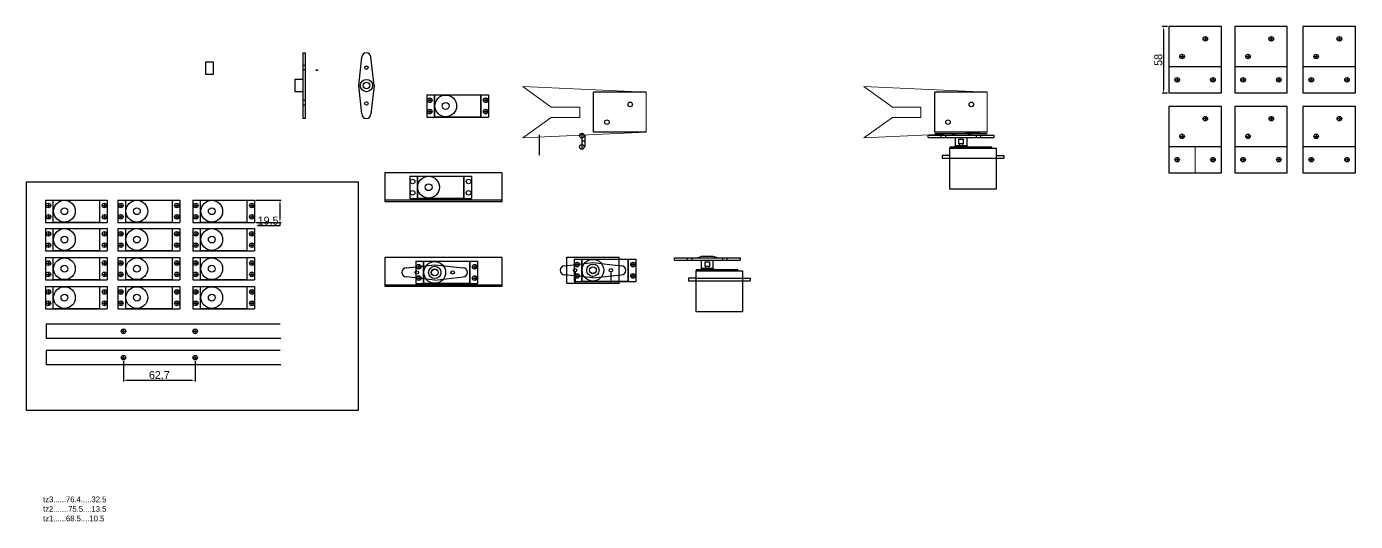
# Model space of a CAD drawing. Header units: millimetres. Extents: x -15418 to 43885, y -27590 to 23052.
# Drawn here: x 99 to 1262, y 12467 to 12900 of the extents above; entities that cross this region are included whole.
import ezdxf

# ---------------------------------------------------------------- set-up
doc = ezdxf.new("R2010")
doc.units = ezdxf.units.MM
doc.header["$LTSCALE"] = 0.5
doc.layers.get('0').update_dxf_attribs({"lineweight": 5})
doc.layers.get('Defpoints').update_dxf_attribs({"color": 4})
doc.layers.add('Layer1', color=1, linetype='Continuous')
doc.layers.add('Layer3', color=9, linetype='Continuous')
doc.layers.add('Layer5', color=51, linetype='Continuous', lineweight=5)
doc.dimstyles.new('ISO-25', dxfattribs={"dimtxt": 7, "dimasz": 3, "dimexe": 1, "dimexo": 1, "dimgap": 1, "dimtad": 1, "dimtoh": 1, "dimdec": 3, "dimdsep": 46, "dimtxsty": 'Standard', "dimcen": 2.5, "dimadec": 0, "dimazin": 0, "dimtfac": 1, "dimtdec": 3, "dimtmove": 0, "dimatfit": 3, "dimfxl": 1, "dimarcsym": 1})

# ---------------------------------------------------------------- blocks, each defined once
blk = doc.blocks.new('*D7')
at = {"layer": 'Defpoints', "color": 0, "transparency": 16777216}
for p in [(298.8, 12748.1), (298.8, 12728.6), (321, 12728.6)]:
    blk.add_point(p, dxfattribs=at)
at = {"layer": 'Layer1', "color": 0, "lineweight": -2, "transparency": 16777216}
for p, q in [((299.8, 12748.1), (322, 12748.1)), ((321, 12745.1), (321, 12731.6)), ((299.8, 12728.6), (322, 12728.6)), ((321, 12728.6), (321, 12725.6)), ((321, 12725.6), (301.3, 12725.6))]:
    blk.add_line(p, q, dxfattribs=at)
at = {"layer": 'Layer1', "color": 0, "transparency": 16777216}
for points in [[(320.5, 12745.1), (321.5, 12745.1), (321, 12748.1)], [(320.5, 12731.6), (321.5, 12731.6), (321, 12728.6)]]:
    blk.add_solid(points, dxfattribs=at)
at = {"layer": 'Layer1', "color": 0, "transparency": 16777216, "insert": (310.6, 12730.1), "char_height": 7, "attachment_point": 5}
blk.add_mtext('19.5', dxfattribs=at)
blk = doc.blocks.new('*D11')
at = {"layer": 'Defpoints', "color": 0, "transparency": 16777216}
for p in [(184.1, 12608.4), (246.8, 12608.4), (246.8, 12590.7)]:
    blk.add_point(p, dxfattribs=at)
at = {"layer": 'Layer3', "color": 0, "lineweight": -2, "transparency": 16777216}
for p, q in [((184.1, 12607.4), (184.1, 12589.7)), ((246.8, 12607.4), (246.8, 12589.7)), ((187.1, 12590.7), (243.8, 12590.7))]:
    blk.add_line(p, q, dxfattribs=at)
at = {"layer": 'Layer3', "color": 0, "transparency": 16777216}
for points in [[(187.1, 12591.2), (187.1, 12590.2), (184.1, 12590.7)], [(243.8, 12591.2), (243.8, 12590.2), (246.8, 12590.7)]]:
    blk.add_solid(points, dxfattribs=at)
at = {"layer": 'Layer3', "color": 0, "transparency": 16777216, "insert": (215.5, 12595.2), "char_height": 7, "attachment_point": 5}
blk.add_mtext('62.7', dxfattribs=at)
blk = doc.blocks.new('*D13')
at = {"layer": 'Defpoints', "color": 0, "transparency": 16777216}
for p in [(1098.3, 12899.6), (1093.7, 12841.6), (1098.3, 12841.6)]:
    blk.add_point(p, dxfattribs=at)
at = {"layer": 'Layer1', "color": 0, "lineweight": -2, "transparency": 16777216}
for p, q in [((1097.3, 12899.6), (1092.7, 12899.6)), ((1093.7, 12896.6), (1093.7, 12844.6)), ((1097.3, 12841.6), (1092.7, 12841.6))]:
    blk.add_line(p, q, dxfattribs=at)
at = {"layer": 'Layer1', "color": 0, "transparency": 16777216}
for points in [[(1093.2, 12896.6), (1094.2, 12896.6), (1093.7, 12899.6)], [(1093.2, 12844.6), (1094.2, 12844.6), (1093.7, 12841.6)]]:
    blk.add_solid(points, dxfattribs=at)
at = {"layer": 'Layer1', "color": 0, "transparency": 16777216, "insert": (1089.2, 12870.6), "char_height": 7, "attachment_point": 5, "rotation": 90}
blk.add_mtext('58', dxfattribs=at)

msp = doc.modelspace()

# ---------------------------------------------------------------- linework, layer by layer
for p, q in [((533.2975, 12847.3407), (641.2975, 12842.3407)), ((558.2975, 12829.3407), (533.2975, 12847.3407)), ((641.2975, 12807.3407), (641.2975, 12842.3407)), ((831.622, 12847.3407), (939.622, 12842.3407)), ((856.622, 12829.3407), (831.622, 12847.3407)), ((939.622, 12807.3407), (939.622, 12842.3407)), ((558.2975, 12820.3407), (533.2975, 12802.3407)), ((558.2975, 12829.3407), (583.2975, 12829.3407)), ((558.2975, 12820.3407), (583.2975, 12820.3407)), ((583.2975, 12820.3407), (583.2975, 12829.3407)), ((856.622, 12820.3407), (831.622, 12802.3407)), ((856.622, 12829.3407), (881.622, 12829.3407)), ((856.622, 12820.3407), (881.622, 12820.3407)), ((881.622, 12820.3407), (881.622, 12829.3407)), ((533.2975, 12802.3407), (641.2975, 12807.3407)), ((831.622, 12802.3407), (939.622, 12807.3407))]:
    msp.add_line(p, q)
at = {"layer": 'Defpoints'}
for p, q in [((99.3779, 12764.1548), (389.3779, 12764.1548)), ((99.3779, 12564.1548), (99.3779, 12764.1548)), ((389.3779, 12764.1548), (389.3779, 12564.1548)), ((389.3779, 12564.1548), (99.3779, 12564.1548))]:
    msp.add_line(p, q, dxfattribs=at)
at = {"layer": 'Layer1'}
for p, q in [((1098.3192, 12899.6494), (1098.3192, 12864.6494)), ((1144.3192, 12899.6494), (1098.3192, 12899.6494)), ((1128.3148, 12888.9938), (1132.3148, 12888.9938)), ((1130.3148, 12890.9938), (1130.3148, 12886.9938)), ((1144.3192, 12864.6494), (1144.3192, 12899.6494)), ((1155.9885, 12899.6494), (1155.9885, 12864.6494)), ((1201.9885, 12899.6494), (1155.9885, 12899.6494)), ((1185.9841, 12888.9938), (1189.9841, 12888.9938)), ((1187.9841, 12890.9938), (1187.9841, 12886.9938)), ((1201.9885, 12864.6494), (1201.9885, 12899.6494)), ((1215.575, 12899.6494), (1215.575, 12864.6494)), ((1261.575, 12899.6494), (1215.575, 12899.6494)), ((1245.5706, 12888.9938), (1249.5706, 12888.9938)), ((1247.5706, 12890.9938), (1247.5706, 12886.9938)), ((1261.575, 12864.6494), (1261.575, 12899.6494)), ((1107.959, 12873.5057), (1111.959, 12873.5057)), ((1109.959, 12875.5057), (1109.959, 12871.5057)), ((1165.6282, 12873.5057), (1169.6282, 12873.5057)), ((1167.6282, 12875.5057), (1167.6282, 12871.5057)), ((1225.2147, 12873.5057), (1229.2147, 12873.5057)), ((1227.2147, 12875.5057), (1227.2147, 12871.5057)), ((1098.3192, 12864.6494), (1098.3192, 12841.6494)), ((1098.3192, 12864.6494), (1144.3192, 12864.6494)), ((1105.6692, 12855.1494), (1105.6692, 12851.1494)), ((1136.9692, 12855.1494), (1136.9692, 12851.1494)), ((1144.3192, 12841.6494), (1144.3192, 12864.6494)), ((1155.9885, 12864.6494), (1155.9885, 12841.6494)), ((1155.9885, 12864.6494), (1201.9885, 12864.6494)), ((1163.3385, 12855.1494), (1163.3385, 12851.1494)), ((1194.6385, 12855.1494), (1194.6385, 12851.1494)), ((1201.9885, 12841.6494), (1201.9885, 12864.6494)), ((1215.575, 12864.6494), (1215.575, 12841.6494)), ((1215.575, 12864.6494), (1261.575, 12864.6494)), ((1222.925, 12855.1494), (1222.925, 12851.1494)), ((1254.225, 12855.1494), (1254.225, 12851.1494)), ((1261.575, 12841.6494), (1261.575, 12864.6494)), ((1103.6692, 12853.1494), (1107.6692, 12853.1494)), ((1134.9692, 12853.1494), (1138.9692, 12853.1494)), ((1161.3385, 12853.1494), (1165.3385, 12853.1494)), ((1192.6385, 12853.1494), (1196.6385, 12853.1494)), ((1220.925, 12853.1494), (1224.925, 12853.1494)), ((1252.225, 12853.1494), (1256.225, 12853.1494)), ((449.9673, 12835.3044), (453.9673, 12835.3044)), ((451.9673, 12837.3044), (451.9673, 12833.3044)), ((498.9673, 12835.3044), (502.9673, 12835.3044)), ((500.9673, 12837.3044), (500.9673, 12833.3044)), ((1098.3192, 12841.6494), (1144.3192, 12841.6494)), ((1155.9885, 12841.6494), (1201.9885, 12841.6494)), ((1215.575, 12841.6494), (1261.575, 12841.6494)), ((449.9673, 12825.4044), (453.9673, 12825.4044)), ((451.9673, 12827.4044), (451.9673, 12823.4044)), ((498.9673, 12825.4044), (502.9673, 12825.4044)), ((500.9673, 12827.4044), (500.9673, 12823.4044)), ((1098.3192, 12829.8995), (1098.3192, 12794.8995)), ((1144.3192, 12829.8995), (1098.3192, 12829.8995)), ((1128.3148, 12819.244), (1132.3148, 12819.244)), ((1130.3148, 12821.244), (1130.3148, 12817.244)), ((1144.3192, 12794.8995), (1144.3192, 12829.8995)), ((1155.9885, 12829.8995), (1155.9885, 12794.8995)), ((1201.9885, 12829.8995), (1155.9885, 12829.8995)), ((1185.9841, 12819.244), (1189.9841, 12819.244)), ((1187.9841, 12821.244), (1187.9841, 12817.244)), ((1201.9885, 12794.8995), (1201.9885, 12829.8995)), ((1215.575, 12829.8995), (1215.575, 12794.8995)), ((1261.575, 12829.8995), (1215.575, 12829.8995)), ((1245.5706, 12819.244), (1249.5706, 12819.244)), ((1247.5706, 12821.244), (1247.5706, 12817.244)), ((1261.575, 12794.8995), (1261.575, 12829.8995)), ((1107.959, 12803.7558), (1111.959, 12803.7558)), ((1109.959, 12805.7558), (1109.959, 12801.7558)), ((1165.6282, 12803.7558), (1169.6282, 12803.7558)), ((1167.6282, 12805.7558), (1167.6282, 12801.7558)), ((1225.2147, 12803.7558), (1229.2147, 12803.7558)), ((1227.2147, 12805.7558), (1227.2147, 12801.7558)), ((1098.3192, 12794.8995), (1098.3192, 12771.8995)), ((1098.3192, 12794.8995), (1144.3192, 12794.8995)), ((1105.6692, 12785.3995), (1105.6692, 12781.3995)), ((1136.9692, 12785.3995), (1136.9692, 12781.3995)), ((1144.3192, 12771.8995), (1144.3192, 12794.8995)), ((1155.9885, 12794.8995), (1155.9885, 12771.8995)), ((1155.9885, 12794.8995), (1201.9885, 12794.8995)), ((1163.3385, 12785.3995), (1163.3385, 12781.3995)), ((1194.6385, 12785.3995), (1194.6385, 12781.3995)), ((1201.9885, 12771.8995), (1201.9885, 12794.8995)), ((1215.575, 12794.8995), (1215.575, 12771.8995)), ((1215.575, 12794.8995), (1261.575, 12794.8995)), ((1222.925, 12785.3995), (1222.925, 12781.3995)), ((1254.225, 12785.3995), (1254.225, 12781.3995)), ((1261.575, 12771.8995), (1261.575, 12794.8995)), ((1103.6692, 12783.3995), (1107.6692, 12783.3995)), ((1134.9692, 12783.3995), (1138.9692, 12783.3995)), ((1161.3385, 12783.3995), (1165.3385, 12783.3995)), ((1192.6385, 12783.3995), (1196.6385, 12783.3995)), ((1220.925, 12783.3995), (1224.925, 12783.3995)), ((1252.225, 12783.3995), (1256.225, 12783.3995)), ((1098.3192, 12771.8995), (1144.3192, 12771.8995)), ((1155.9885, 12771.8995), (1201.9885, 12771.8995)), ((1215.575, 12771.8995), (1261.575, 12771.8995)), ((115.9949, 12748.1271), (169.9949, 12748.1271)), ((115.9949, 12748.1271), (115.9949, 12728.6271)), ((115.9949, 12743.3271), (115.9949, 12733.4271)), ((116.4949, 12743.3271), (120.4949, 12743.3271)), ((118.4949, 12745.3271), (118.4949, 12741.3271)), ((122.7449, 12748.1271), (163.2449, 12748.1271)), ((122.7449, 12728.6271), (122.7449, 12748.1271)), ((163.2449, 12748.1271), (163.2449, 12728.6271)), ((165.4949, 12743.3271), (169.4949, 12743.3271)), ((167.4949, 12745.3271), (167.4949, 12741.3271)), ((169.9949, 12748.1271), (169.9949, 12728.6271)), ((169.9949, 12743.3271), (169.9949, 12733.4271)), ((179.3193, 12748.1271), (233.3193, 12748.1271)), ((179.3193, 12748.1271), (179.3193, 12728.6271)), ((179.3193, 12743.3271), (179.3193, 12733.4271)), ((179.8193, 12743.3271), (183.8193, 12743.3271)), ((181.8193, 12745.3271), (181.8193, 12741.3271)), ((186.0693, 12748.1271), (226.5693, 12748.1271)), ((186.0693, 12728.6271), (186.0693, 12748.1271)), ((226.5693, 12748.1271), (226.5693, 12728.6271)), ((228.8193, 12743.3271), (232.8193, 12743.3271)), ((230.8193, 12745.3271), (230.8193, 12741.3271)), ((233.3193, 12748.1271), (233.3193, 12728.6271)), ((233.3193, 12743.3271), (233.3193, 12733.4271)), ((244.8453, 12748.1271), (298.8453, 12748.1271)), ((244.8453, 12748.1271), (244.8453, 12728.6271)), ((244.8453, 12743.3271), (244.8453, 12733.4271)), ((245.3453, 12743.3271), (249.3453, 12743.3271)), ((247.3453, 12745.3271), (247.3453, 12741.3271)), ((251.5953, 12748.1271), (292.0953, 12748.1271)), ((251.5953, 12728.6271), (251.5953, 12748.1271)), ((292.0953, 12748.1271), (292.0953, 12728.6271)), ((294.3453, 12743.3271), (298.3453, 12743.3271)), ((296.3453, 12745.3271), (296.3453, 12741.3271)), ((298.8453, 12748.1271), (298.8453, 12728.6271)), ((298.8453, 12743.3271), (298.8453, 12733.4271)), ((115.9949, 12728.6271), (169.9949, 12728.6271)), ((116.4949, 12733.4271), (120.4949, 12733.4271)), ((118.4949, 12735.4271), (118.4949, 12731.4271)), ((163.2449, 12728.6271), (122.7449, 12728.6271)), ((165.4949, 12733.4271), (169.4949, 12733.4271)), ((167.4949, 12735.4271), (167.4949, 12731.4271)), ((179.3193, 12728.6271), (233.3193, 12728.6271)), ((179.8193, 12733.4271), (183.8193, 12733.4271)), ((181.8193, 12735.4271), (181.8193, 12731.4271)), ((226.5693, 12728.6271), (186.0693, 12728.6271)), ((228.8193, 12733.4271), (232.8193, 12733.4271)), ((230.8193, 12735.4271), (230.8193, 12731.4271)), ((244.8453, 12728.6271), (298.8453, 12728.6271)), ((245.3453, 12733.4271), (249.3453, 12733.4271)), ((247.3453, 12735.4271), (247.3453, 12731.4271)), ((292.0953, 12728.6271), (251.5953, 12728.6271)), ((294.3453, 12733.4271), (298.3453, 12733.4271)), ((296.3453, 12735.4271), (296.3453, 12731.4271)), ((115.9949, 12723.3729), (169.9949, 12723.3729)), ((115.9949, 12723.3729), (115.9949, 12703.8729)), ((115.9949, 12718.5729), (115.9949, 12708.6729)), ((116.4949, 12718.5729), (120.4949, 12718.5729)), ((118.4949, 12720.5729), (118.4949, 12716.5729)), ((122.7449, 12723.3729), (163.2449, 12723.3729)), ((122.7449, 12703.8729), (122.7449, 12723.3729)), ((163.2449, 12723.3729), (163.2449, 12703.8729)), ((165.4949, 12718.5729), (169.4949, 12718.5729)), ((167.4949, 12720.5729), (167.4949, 12716.5729)), ((169.9949, 12723.3729), (169.9949, 12703.8729)), ((169.9949, 12718.5729), (169.9949, 12708.6729)), ((179.3193, 12723.3729), (233.3193, 12723.3729)), ((179.3193, 12723.3729), (179.3193, 12703.8729)), ((179.3193, 12718.5729), (179.3193, 12708.6729)), ((179.8193, 12718.5729), (183.8193, 12718.5729)), ((181.8193, 12720.5729), (181.8193, 12716.5729)), ((186.0693, 12723.3729), (226.5693, 12723.3729)), ((186.0693, 12703.8729), (186.0693, 12723.3729)), ((226.5693, 12723.3729), (226.5693, 12703.8729)), ((228.8193, 12718.5729), (232.8193, 12718.5729)), ((230.8193, 12720.5729), (230.8193, 12716.5729)), ((233.3193, 12723.3729), (233.3193, 12703.8729)), ((233.3193, 12718.5729), (233.3193, 12708.6729)), ((244.8453, 12723.3729), (298.8453, 12723.3729)), ((244.8453, 12723.3729), (244.8453, 12703.8729)), ((244.8453, 12718.5729), (244.8453, 12708.6729)), ((245.3453, 12718.5729), (249.3453, 12718.5729)), ((247.3453, 12720.5729), (247.3453, 12716.5729)), ((251.5953, 12723.3729), (292.0953, 12723.3729)), ((251.5953, 12703.8729), (251.5953, 12723.3729)), ((292.0953, 12723.3729), (292.0953, 12703.8729)), ((294.3453, 12718.5729), (298.3453, 12718.5729)), ((296.3453, 12720.5729), (296.3453, 12716.5729)), ((298.8453, 12723.3729), (298.8453, 12703.8729)), ((298.8453, 12718.5729), (298.8453, 12708.6729)), ((115.9949, 12703.8729), (169.9949, 12703.8729)), ((116.4949, 12708.6729), (120.4949, 12708.6729)), ((118.4949, 12710.6729), (118.4949, 12706.6729)), ((163.2449, 12703.8729), (122.7449, 12703.8729)), ((165.4949, 12708.6729), (169.4949, 12708.6729)), ((167.4949, 12710.6729), (167.4949, 12706.6729)), ((179.3193, 12703.8729), (233.3193, 12703.8729)), ((179.8193, 12708.6729), (183.8193, 12708.6729)), ((181.8193, 12710.6729), (181.8193, 12706.6729)), ((226.5693, 12703.8729), (186.0693, 12703.8729)), ((228.8193, 12708.6729), (232.8193, 12708.6729)), ((230.8193, 12710.6729), (230.8193, 12706.6729)), ((244.8453, 12703.8729), (298.8453, 12703.8729)), ((245.3453, 12708.6729), (249.3453, 12708.6729)), ((247.3453, 12710.6729), (247.3453, 12706.6729)), ((292.0953, 12703.8729), (251.5953, 12703.8729)), ((294.3453, 12708.6729), (298.3453, 12708.6729)), ((296.3453, 12710.6729), (296.3453, 12706.6729)), ((115.9949, 12697.8695), (169.9949, 12697.8695)), ((115.9949, 12697.8695), (115.9949, 12678.3695)), ((115.9949, 12693.0695), (115.9949, 12683.1695)), ((116.4949, 12693.0695), (120.4949, 12693.0695)), ((118.4949, 12695.0695), (118.4949, 12691.0695)), ((122.7449, 12697.8695), (163.2449, 12697.8695)), ((122.7449, 12678.3695), (122.7449, 12697.8695)), ((163.2449, 12697.8695), (163.2449, 12678.3695)), ((165.4949, 12693.0695), (169.4949, 12693.0695)), ((167.4949, 12695.0695), (167.4949, 12691.0695)), ((169.9949, 12697.8695), (169.9949, 12678.3695)), ((169.9949, 12693.0695), (169.9949, 12683.1695)), ((179.3193, 12697.8695), (233.3193, 12697.8695)), ((179.3193, 12697.8695), (179.3193, 12678.3695)), ((179.3193, 12693.0695), (179.3193, 12683.1695)), ((179.8193, 12693.0695), (183.8193, 12693.0695)), ((181.8193, 12695.0695), (181.8193, 12691.0695)), ((186.0693, 12697.8695), (226.5693, 12697.8695)), ((186.0693, 12678.3695), (186.0693, 12697.8695)), ((226.5693, 12697.8695), (226.5693, 12678.3695)), ((228.8193, 12693.0695), (232.8193, 12693.0695)), ((230.8193, 12695.0695), (230.8193, 12691.0695)), ((233.3193, 12697.8695), (233.3193, 12678.3695)), ((233.3193, 12693.0695), (233.3193, 12683.1695)), ((244.8453, 12697.8695), (298.8453, 12697.8695)), ((244.8453, 12697.8695), (244.8453, 12678.3695)), ((244.8453, 12693.0695), (244.8453, 12683.1695)), ((245.3453, 12693.0695), (249.3453, 12693.0695)), ((247.3453, 12695.0695), (247.3453, 12691.0695)), ((251.5953, 12697.8695), (292.0953, 12697.8695)), ((251.5953, 12678.3695), (251.5953, 12697.8695)), ((292.0953, 12697.8695), (292.0953, 12678.3695)), ((294.3453, 12693.0695), (298.3453, 12693.0695)), ((296.3453, 12695.0695), (296.3453, 12691.0695)), ((298.8453, 12697.8695), (298.8453, 12678.3695)), ((298.8453, 12693.0695), (298.8453, 12683.1695)), ((442.3417, 12691.8389), (442.3417, 12687.8389)), ((491.3417, 12691.8389), (491.3417, 12687.8389)), ((578.7491, 12691.7108), (582.7491, 12691.7108)), ((580.7491, 12693.7108), (580.7491, 12689.7108)), ((627.7491, 12691.7108), (631.7491, 12691.7108)), ((629.7491, 12693.7108), (629.7491, 12689.7108)), ((116.4949, 12683.1695), (120.4949, 12683.1695)), ((118.4949, 12685.1695), (118.4949, 12681.1695)), ((165.4949, 12683.1695), (169.4949, 12683.1695)), ((167.4949, 12685.1695), (167.4949, 12681.1695)), ((179.8193, 12683.1695), (183.8193, 12683.1695)), ((181.8193, 12685.1695), (181.8193, 12681.1695)), ((228.8193, 12683.1695), (232.8193, 12683.1695)), ((230.8193, 12685.1695), (230.8193, 12681.1695)), ((245.3453, 12683.1695), (249.3453, 12683.1695)), ((247.3453, 12685.1695), (247.3453, 12681.1695)), ((294.3453, 12683.1695), (298.3453, 12683.1695)), ((296.3453, 12685.1695), (296.3453, 12681.1695)), ((440.3417, 12689.8389), (444.3417, 12689.8389)), ((440.3417, 12679.9389), (444.3417, 12679.9389)), ((442.3417, 12681.9389), (442.3417, 12677.9389)), ((489.3417, 12689.8389), (493.3417, 12689.8389)), ((489.3417, 12679.9389), (493.3417, 12679.9389)), ((491.3417, 12681.9389), (491.3417, 12677.9389)), ((578.7491, 12681.8108), (582.7491, 12681.8108)), ((580.7491, 12683.8108), (580.7491, 12679.8108)), ((627.7491, 12681.8108), (631.7491, 12681.8108)), ((629.7491, 12683.8108), (629.7491, 12679.8108)), ((115.9949, 12678.3695), (169.9949, 12678.3695)), ((115.9949, 12672.6401), (169.9949, 12672.6401)), ((115.9949, 12672.6401), (115.9949, 12653.1401)), ((118.4949, 12669.8401), (118.4949, 12665.8401)), ((163.2449, 12678.3695), (122.7449, 12678.3695)), ((122.7449, 12672.6401), (163.2449, 12672.6401)), ((122.7449, 12653.1401), (122.7449, 12672.6401)), ((163.2449, 12672.6401), (163.2449, 12653.1401)), ((167.4949, 12669.8401), (167.4949, 12665.8401)), ((169.9949, 12672.6401), (169.9949, 12653.1401)), ((179.3193, 12678.3695), (233.3193, 12678.3695)), ((179.3193, 12672.6401), (233.3193, 12672.6401)), ((179.3193, 12672.6401), (179.3193, 12653.1401)), ((181.8193, 12669.8401), (181.8193, 12665.8401)), ((226.5693, 12678.3695), (186.0693, 12678.3695)), ((186.0693, 12672.6401), (226.5693, 12672.6401)), ((186.0693, 12653.1401), (186.0693, 12672.6401)), ((226.5693, 12672.6401), (226.5693, 12653.1401)), ((230.8193, 12669.8401), (230.8193, 12665.8401)), ((233.3193, 12672.6401), (233.3193, 12653.1401)), ((244.8453, 12678.3695), (298.8453, 12678.3695)), ((244.8453, 12672.6401), (298.8453, 12672.6401)), ((244.8453, 12672.6401), (244.8453, 12653.1401)), ((247.3453, 12669.8401), (247.3453, 12665.8401)), ((292.0953, 12678.3695), (251.5953, 12678.3695)), ((251.5953, 12672.6401), (292.0953, 12672.6401)), ((251.5953, 12653.1401), (251.5953, 12672.6401)), ((292.0953, 12672.6401), (292.0953, 12653.1401)), ((296.3453, 12669.8401), (296.3453, 12665.8401)), ((298.8453, 12672.6401), (298.8453, 12653.1401)), ((115.9949, 12667.8401), (115.9949, 12657.9401)), ((116.4949, 12667.8401), (120.4949, 12667.8401)), ((116.4949, 12657.9401), (120.4949, 12657.9401)), ((118.4949, 12659.9401), (118.4949, 12655.9401)), ((165.4949, 12667.8401), (169.4949, 12667.8401)), ((165.4949, 12657.9401), (169.4949, 12657.9401)), ((167.4949, 12659.9401), (167.4949, 12655.9401)), ((169.9949, 12667.8401), (169.9949, 12657.9401)), ((179.3193, 12667.8401), (179.3193, 12657.9401)), ((179.8193, 12667.8401), (183.8193, 12667.8401)), ((179.8193, 12657.9401), (183.8193, 12657.9401)), ((181.8193, 12659.9401), (181.8193, 12655.9401)), ((228.8193, 12667.8401), (232.8193, 12667.8401)), ((228.8193, 12657.9401), (232.8193, 12657.9401)), ((230.8193, 12659.9401), (230.8193, 12655.9401)), ((233.3193, 12667.8401), (233.3193, 12657.9401)), ((244.8453, 12667.8401), (244.8453, 12657.9401)), ((245.3453, 12667.8401), (249.3453, 12667.8401)), ((245.3453, 12657.9401), (249.3453, 12657.9401)), ((247.3453, 12659.9401), (247.3453, 12655.9401)), ((294.3453, 12667.8401), (298.3453, 12667.8401)), ((294.3453, 12657.9401), (298.3453, 12657.9401)), ((296.3453, 12659.9401), (296.3453, 12655.9401)), ((298.8453, 12667.8401), (298.8453, 12657.9401)), ((115.9949, 12653.1401), (169.9949, 12653.1401)), ((163.2449, 12653.1401), (122.7449, 12653.1401)), ((179.3193, 12653.1401), (233.3193, 12653.1401)), ((226.5693, 12653.1401), (186.0693, 12653.1401)), ((244.8453, 12653.1401), (298.8453, 12653.1401)), ((292.0953, 12653.1401), (251.5953, 12653.1401)), ((321.1297, 12639.8072), (116.5898, 12639.8072)), ((116.5898, 12639.8072), (116.5898, 12627.1072)), ((182.1398, 12633.4572), (186.1398, 12633.4572)), ((184.1398, 12631.4572), (184.1398, 12635.4572)), ((244.8398, 12633.4572), (248.8398, 12633.4572)), ((246.8398, 12631.4572), (246.8398, 12635.4572)), ((321.7519, 12627.1072), (116.5898, 12627.1072)), ((321.1297, 12616.7231), (116.5898, 12616.7231)), ((116.5898, 12616.7231), (116.5898, 12604.0231)), ((182.1398, 12610.3731), (186.1398, 12610.3731)), ((184.1398, 12608.3731), (184.1398, 12612.3731)), ((244.8398, 12610.3731), (248.8398, 12610.3731)), ((246.8398, 12608.3731), (246.8398, 12612.3731)), ((321.7519, 12604.0231), (116.5898, 12604.0231))]:
    msp.add_line(p, q, dxfattribs=at)
for centre, radius in [((1130.3148, 12888.9938), 2), ((1187.9841, 12888.9938), 2), ((1247.5706, 12888.9938), 2), ((1109.959, 12873.5057), 2), ((1167.6282, 12873.5057), 2), ((1227.2147, 12873.5057), 2), ((1105.6692, 12853.1494), 2), ((1136.9692, 12853.1494), 2), ((1163.3385, 12853.1494), 2), ((1194.6385, 12853.1494), 2), ((1222.925, 12853.1494), 2), ((1254.225, 12853.1494), 2), ((1130.3148, 12819.244), 2), ((1187.9841, 12819.244), 2), ((1247.5706, 12819.244), 2), ((1109.959, 12803.7558), 2), ((1167.6282, 12803.7558), 2), ((1227.2147, 12803.7558), 2), ((1105.6692, 12783.3995), 2), ((1136.9692, 12783.3995), 2), ((1163.3385, 12783.3995), 2), ((1194.6385, 12783.3995), 2), ((1222.925, 12783.3995), 2), ((1254.225, 12783.3995), 2), ((118.4949, 12743.3271), 2), ((132.4949, 12738.3771), 9.5), ((132.4949, 12738.3771), 3), ((167.4949, 12743.3271), 2), ((181.8193, 12743.3271), 2), ((195.8193, 12738.3771), 9.5), ((195.8193, 12738.3771), 3), ((230.8193, 12743.3271), 2), ((247.3453, 12743.3271), 2), ((261.3453, 12738.3771), 9.5), ((261.3453, 12738.3771), 3), ((296.3453, 12743.3271), 2), ((118.4949, 12733.4271), 2), ((167.4949, 12733.4271), 2), ((181.8193, 12733.4271), 2), ((230.8193, 12733.4271), 2), ((247.3453, 12733.4271), 2), ((296.3453, 12733.4271), 2), ((118.4949, 12718.5729), 2), ((132.4949, 12713.6229), 9.5), ((132.4949, 12713.6229), 3), ((167.4949, 12718.5729), 2), ((181.8193, 12718.5729), 2), ((195.8193, 12713.6229), 9.5), ((195.8193, 12713.6229), 3), ((230.8193, 12718.5729), 2), ((247.3453, 12718.5729), 2), ((261.3453, 12713.6229), 9.5), ((261.3453, 12713.6229), 3), ((296.3453, 12718.5729), 2), ((118.4949, 12708.6729), 2), ((167.4949, 12708.6729), 2), ((181.8193, 12708.6729), 2), ((230.8193, 12708.6729), 2), ((247.3453, 12708.6729), 2), ((296.3453, 12708.6729), 2), ((118.4949, 12693.0695), 2), ((132.4949, 12688.1195), 9.5), ((167.4949, 12693.0695), 2), ((181.8193, 12693.0695), 2), ((195.8193, 12688.1195), 9.5), ((230.8193, 12693.0695), 2), ((247.3453, 12693.0695), 2), ((261.3453, 12688.1195), 9.5), ((296.3453, 12693.0695), 2), ((118.4949, 12683.1695), 2), ((132.4949, 12688.1195), 3), ((167.4949, 12683.1695), 2), ((181.8193, 12683.1695), 2), ((195.8193, 12688.1195), 3), ((230.8193, 12683.1695), 2), ((247.3453, 12683.1695), 2), ((261.3453, 12688.1195), 3), ((296.3453, 12683.1695), 2), ((118.4949, 12667.8401), 2), ((132.4949, 12662.8901), 9.5), ((167.4949, 12667.8401), 2), ((181.8193, 12667.8401), 2), ((195.8193, 12662.8901), 9.5), ((230.8193, 12667.8401), 2), ((247.3453, 12667.8401), 2), ((261.3453, 12662.8901), 9.5), ((296.3453, 12667.8401), 2), ((118.4949, 12657.9401), 2), ((132.4949, 12662.8901), 3), ((167.4949, 12657.9401), 2), ((181.8193, 12657.9401), 2), ((195.8193, 12662.8901), 3), ((230.8193, 12657.9401), 2), ((247.3453, 12657.9401), 2), ((261.3453, 12662.8901), 3), ((296.3453, 12657.9401), 2), ((184.1398, 12633.4572), 2), ((246.8398, 12633.4572), 2), ((184.1398, 12610.3731), 2), ((246.8398, 12610.3731), 2)]:
    msp.add_circle(centre, radius, dxfattribs=at)
at = {"layer": 'Layer3'}
for p, q in [((255.9044, 12868.517), (255.9044, 12858.017)), ((262.9044, 12868.517), (255.9044, 12868.517)), ((262.9044, 12858.017), (262.9044, 12868.517)), ((341.0346, 12876.8752), (341.0346, 12819.3752)), ((341.0346, 12876.8752), (343.0346, 12876.8752)), ((343.0346, 12865.7752), (341.0346, 12865.7752)), ((343.0346, 12876.8752), (343.0346, 12819.3752)), ((389.8763, 12848.1252), (392.6013, 12872.8752)), ((403.3263, 12848.1252), (400.6013, 12872.8752)), ((255.9044, 12858.017), (262.9044, 12858.017)), ((343.0346, 12861.7752), (341.0346, 12861.7752)), ((334.0346, 12853.3752), (334.0346, 12842.8752)), ((341.0346, 12853.3752), (334.0346, 12853.3752)), ((334.0346, 12842.8752), (341.0346, 12842.8752)), ((392.6013, 12823.3752), (389.8763, 12848.1252)), ((403.3263, 12848.1252), (400.6013, 12823.3752)), ((641.2975, 12842.3407), (595.2975, 12842.3407)), ((595.2975, 12807.3407), (595.2975, 12842.3407)), ((939.622, 12842.3407), (893.622, 12842.3407)), ((893.622, 12807.3407), (893.622, 12842.3407)), ((343.0346, 12834.9752), (341.0346, 12834.9752)), ((343.0346, 12830.9752), (341.0346, 12830.9752)), ((449.4673, 12840.1044), (503.4673, 12840.1044)), ((449.4673, 12840.1044), (449.4673, 12820.6044)), ((449.4673, 12835.3044), (449.4673, 12825.4044)), ((456.2173, 12840.1044), (496.7173, 12840.1044)), ((456.2173, 12820.6044), (456.2173, 12840.1044)), ((456.4673, 12820.6044), (456.4673, 12840.1044)), ((496.4673, 12840.1044), (496.4673, 12820.6044)), ((496.7173, 12840.1044), (496.7173, 12820.6044)), ((503.4673, 12840.1044), (503.4673, 12820.6044)), ((503.4673, 12835.3044), (503.4673, 12825.4044)), ((343.0346, 12819.3752), (341.0346, 12819.3752)), ((449.4673, 12820.6044), (503.4673, 12820.6044)), ((496.7173, 12820.6044), (456.2173, 12820.6044)), ((547.557, 12805.1969), (547.557, 12787.3969)), ((585.0096, 12806.4122), (585.0096, 12792.5122)), ((587.5096, 12799.4622), (585.0096, 12799.4622)), ((587.0096, 12804.4122), (587.5096, 12804.4122)), ((587.5096, 12804.4122), (587.5096, 12794.5122)), ((641.2975, 12807.3407), (595.2975, 12807.3407)), ((641.2975, 12807.3407), (595.2975, 12807.3407)), ((887.872, 12804.8407), (945.372, 12804.8407)), ((887.872, 12802.8407), (887.872, 12804.8407)), ((887.872, 12802.8407), (945.372, 12802.8407)), ((939.622, 12807.3407), (893.622, 12807.3407)), ((939.622, 12807.3407), (893.622, 12807.3407)), ((939.622, 12805.8407), (893.622, 12805.8407)), ((898.972, 12804.8407), (898.972, 12802.8407)), ((902.972, 12804.8407), (902.972, 12802.8407)), ((907.622, 12804.8407), (911.372, 12805.8407)), ((921.872, 12805.8407), (911.372, 12805.8407)), ((911.372, 12802.8407), (911.372, 12795.8407)), ((911.372, 12795.8407), (921.872, 12795.8407)), ((914.622, 12797.3407), (914.622, 12801.3407)), ((914.622, 12801.3407), (918.622, 12801.3407)), ((918.622, 12797.3407), (914.622, 12797.3407)), ((915.122, 12797.3407), (915.122, 12795.3407)), ((918.122, 12795.3407), (918.122, 12797.3407)), ((918.622, 12801.3407), (918.622, 12797.3407)), ((925.622, 12804.8407), (921.872, 12805.8407)), ((921.872, 12795.8407), (921.872, 12802.8407)), ((929.772, 12804.8407), (929.772, 12802.8407)), ((933.772, 12804.8407), (933.772, 12802.8407)), ((945.372, 12804.8407), (945.372, 12802.8407)), ((587.0096, 12794.5122), (587.5096, 12794.5122)), ((906.872, 12787.1407), (900.122, 12787.1407)), ((900.122, 12787.1407), (900.122, 12784.6407)), ((900.122, 12784.6407), (954.122, 12784.6407)), ((943.572, 12794.3407), (906.872, 12794.3407)), ((906.872, 12794.3407), (906.872, 12793.3407)), ((906.872, 12793.3407), (947.372, 12793.3407)), ((906.872, 12757.6407), (906.872, 12793.3407)), ((906.872, 12793.3407), (943.572, 12793.3407)), ((910.272, 12794.8407), (922.972, 12794.8407)), ((910.272, 12794.8407), (910.272, 12794.3407)), ((911.122, 12795.3407), (922.122, 12795.3407)), ((911.122, 12795.3407), (911.122, 12794.8407)), ((922.122, 12795.3407), (922.122, 12794.8407)), ((922.972, 12794.8407), (922.972, 12794.3407)), ((943.572, 12793.3407), (943.572, 12794.3407)), ((947.372, 12793.3407), (947.372, 12757.6407)), ((947.372, 12787.1407), (954.122, 12787.1407)), ((954.122, 12787.1407), (954.122, 12784.6407)), ((412.6876, 12771.9879), (412.6876, 12746.9879)), ((515.4158, 12771.9879), (412.6876, 12771.9879)), ((434.4795, 12769.0968), (488.4795, 12769.0968)), ((434.4795, 12769.0968), (434.4795, 12749.5968)), ((434.4795, 12764.2968), (434.4795, 12754.3968)), ((441.2295, 12769.0968), (481.7295, 12769.0968)), ((441.2295, 12749.5968), (441.2295, 12769.0968)), ((441.4795, 12749.5968), (441.4795, 12769.0968)), ((481.4795, 12769.0968), (481.4795, 12749.5968)), ((481.7295, 12769.0968), (481.7295, 12749.5968)), ((488.4795, 12769.0968), (488.4795, 12749.5968)), ((488.4795, 12764.2968), (488.4795, 12754.3968)), ((515.4158, 12746.9879), (515.4158, 12771.9879)), ((434.4795, 12749.5968), (488.4795, 12749.5968)), ((481.7295, 12749.5968), (441.2295, 12749.5968)), ((947.372, 12757.6407), (906.872, 12757.6407)), ((412.6876, 12748.1879), (515.4158, 12748.1879)), ((412.6876, 12746.9879), (515.4158, 12746.9879)), ((412.6876, 12697.9389), (412.6876, 12672.9389)), ((515.4158, 12697.9389), (412.6876, 12697.9389)), ((431.5917, 12688.8889), (456.3417, 12691.6139)), ((439.8417, 12694.6389), (493.8417, 12694.6389)), ((439.8417, 12694.6389), (439.8417, 12675.1389)), ((446.5917, 12694.6389), (487.0917, 12694.6389)), ((446.5917, 12675.1389), (446.5917, 12694.6389)), ((446.8417, 12675.1389), (446.8417, 12694.6389)), ((456.3417, 12691.6139), (481.0917, 12688.8889)), ((486.8417, 12694.6389), (486.8417, 12675.1389)), ((487.0917, 12694.6389), (487.0917, 12675.1389)), ((493.8417, 12694.6389), (493.8417, 12675.1389)), ((515.4158, 12672.9389), (515.4158, 12697.9389)), ((569.9991, 12690.7608), (594.7491, 12693.4858)), ((571.7491, 12698.2608), (617.7491, 12698.2608)), ((571.7491, 12675.2608), (571.7491, 12698.2608)), ((578.2491, 12696.5108), (632.2491, 12696.5108)), ((578.2491, 12696.5108), (578.2491, 12677.0108)), ((578.2491, 12691.7108), (578.2491, 12681.8108)), ((584.9991, 12696.5108), (625.4991, 12696.5108)), ((584.9991, 12677.0108), (584.9991, 12696.5108)), ((585.2491, 12677.0108), (585.2491, 12696.5108)), ((594.7491, 12693.4858), (619.4991, 12690.7608)), ((617.7491, 12675.2608), (617.7491, 12698.2608)), ((625.2491, 12696.5108), (625.2491, 12677.0108)), ((625.4991, 12696.5108), (625.4991, 12677.0108)), ((632.2491, 12696.5108), (632.2491, 12677.0108)), ((632.2491, 12691.7108), (632.2491, 12681.8108)), ((665.9995, 12697.6477), (723.4995, 12697.6477)), ((665.9995, 12695.6477), (665.9995, 12697.6477)), ((665.9995, 12695.6477), (723.4995, 12695.6477)), ((677.0995, 12697.6477), (677.0995, 12695.6477)), ((681.0995, 12697.6477), (681.0995, 12695.6477)), ((685.7495, 12697.6477), (689.4995, 12698.6477)), ((699.9995, 12698.6477), (689.4995, 12698.6477)), ((689.4995, 12695.6477), (689.4995, 12688.6477)), ((692.7495, 12690.1477), (692.7495, 12694.1477)), ((692.7495, 12694.1477), (696.7495, 12694.1477)), ((696.7495, 12694.1477), (696.7495, 12690.1477)), ((703.7495, 12697.6477), (699.9995, 12698.6477)), ((699.9995, 12688.6477), (699.9995, 12695.6477)), ((707.8995, 12697.6477), (707.8995, 12695.6477)), ((711.8995, 12697.6477), (711.8995, 12695.6477)), ((723.4995, 12697.6477), (723.4995, 12695.6477)), ((456.3417, 12678.1639), (431.5917, 12680.8889)), ((439.8417, 12689.8389), (439.8417, 12679.9389)), ((456.3417, 12678.1639), (481.0917, 12680.8889)), ((493.8417, 12689.8389), (493.8417, 12679.9389)), ((594.7491, 12680.0358), (569.9991, 12682.7608)), ((579.0991, 12685.2608), (579.0991, 12675.2608)), ((594.7491, 12680.0358), (619.4991, 12682.7608)), ((610.3991, 12685.2608), (610.3991, 12675.2608)), ((684.9995, 12679.9477), (678.2495, 12679.9477)), ((678.2495, 12679.9477), (678.2495, 12677.4477)), ((721.6995, 12687.1477), (684.9995, 12687.1477)), ((684.9995, 12687.1477), (684.9995, 12686.1477)), ((684.9995, 12686.1477), (725.4995, 12686.1477)), ((684.9995, 12650.4477), (684.9995, 12686.1477)), ((684.9995, 12686.1477), (721.6995, 12686.1477)), ((684.9995, 12679.9477), (725.4995, 12679.9477)), ((688.3995, 12687.6477), (701.0995, 12687.6477)), ((688.3995, 12687.6477), (688.3995, 12687.1477)), ((689.2495, 12688.1477), (700.2495, 12688.1477)), ((689.2495, 12688.1477), (689.2495, 12687.6477)), ((689.4995, 12688.6477), (699.9995, 12688.6477)), ((696.7495, 12690.1477), (692.7495, 12690.1477)), ((693.2495, 12690.1477), (693.2495, 12688.1477)), ((696.2495, 12688.1477), (696.2495, 12690.1477)), ((700.2495, 12688.1477), (700.2495, 12687.6477)), ((701.0995, 12687.6477), (701.0995, 12687.1477)), ((721.6995, 12686.1477), (721.6995, 12687.1477)), ((725.4995, 12686.1477), (725.4995, 12650.4477)), ((725.4995, 12679.9477), (732.2495, 12679.9477)), ((732.2495, 12679.9477), (732.2495, 12677.4477)), ((412.6876, 12674.1389), (515.4158, 12674.1389)), ((412.6876, 12672.9389), (515.4158, 12672.9389)), ((439.8417, 12675.1389), (493.8417, 12675.1389)), ((487.0917, 12675.1389), (446.5917, 12675.1389)), ((466.8417, 12675.1389), (466.8417, 12674.1389)), ((617.7491, 12675.2608), (571.7491, 12675.2608)), ((578.2491, 12677.0108), (632.2491, 12677.0108)), ((625.4991, 12677.0108), (584.9991, 12677.0108)), ((678.2495, 12677.4477), (732.2495, 12677.4477)), ((725.4995, 12650.4477), (684.9995, 12650.4477))]:
    msp.add_line(p, q, dxfattribs=at)
for centre, radius in [((353.2553, 12861.7221), 0.5), ((396.6013, 12863.7752), 1.5), ((396.6013, 12848.1252), 5.385), ((396.6013, 12848.1252), 2.9), ((396.6013, 12832.4752), 1.5), ((451.9673, 12835.3044), 2), ((465.9673, 12830.3544), 9.5), ((465.9673, 12830.3544), 3), ((500.9673, 12835.3044), 2), ((627.2931, 12831.6851), 2), ((925.6176, 12831.6851), 2), ((451.9673, 12825.4044), 2), ((500.9673, 12825.4044), 2), ((606.9373, 12816.197), 2), ((905.2618, 12816.197), 2), ((585.0096, 12804.4122), 2), ((585.0096, 12794.5122), 2), ((436.9795, 12764.2968), 2), ((450.9795, 12759.3468), 9.5), ((450.9795, 12759.3468), 3), ((485.9795, 12764.2968), 2), ((436.9795, 12754.3968), 2), ((485.9795, 12754.3968), 2), ((442.3417, 12689.8389), 2), ((456.3417, 12684.8889), 9.5), ((491.3417, 12689.8389), 2), ((580.7491, 12691.7108), 2), ((594.7491, 12686.7608), 9.5), ((594.7491, 12686.7608), 5.385), ((629.7491, 12691.7108), 2), ((440.6917, 12684.8889), 1.5), ((442.3417, 12679.9389), 2), ((456.3417, 12684.8889), 5.385), ((456.3417, 12684.8889), 3), ((456.3417, 12684.8889), 2.9), ((471.9917, 12684.8889), 1.5), ((491.3417, 12679.9389), 2), ((579.0991, 12686.7608), 1.5), ((580.7491, 12681.8108), 2), ((594.7491, 12686.7608), 3), ((594.7491, 12686.7608), 2.9), ((610.3991, 12686.7608), 1.5), ((629.7491, 12681.8108), 2)]:
    msp.add_circle(centre, radius, dxfattribs=at)
for centre, start, end in [((396.6013, 12872.8752), 0, 180), ((396.6013, 12823.3752), 180, 0), ((431.5917, 12684.8889), 90, 270), ((481.0917, 12684.8889), 270, 90), ((569.9991, 12686.7608), 90, 270), ((619.4991, 12686.7608), 270, 90)]:
    msp.add_arc(centre, 4, start, end, dxfattribs=at)
at = {"layer": 'Layer5', "transparency": 33554661}
msp.add_line((1121.3192, 12771.8995), (1121.3192, 12794.8995), dxfattribs=at)

# ---------------------------------------------------------------- texts
at = {"layer": 'Defpoints', "insert": (113.81, 12489.0963), "char_height": 5, "attachment_point": 1}
msp.add_mtext_dynamic_manual_height_columns('tz3......76.4.....32.5\\Ptz2.......75.5....13.5\\Ptz1......68.5....10.5', width=191.059188, gutter_width=25, heights=[0], dxfattribs=at)

# ---------------------------------------------------------------- dimensions: what is measured, and where the dimension line sits
at = {"layer": 'Layer1'}
for base, p1, p2, picture, middle in [((1093.6976, 12841.6494), (1098.3192, 12899.6494), (1098.3192, 12841.6494), '*D13', (1089.1976, 12870.6494)), ((320.9606, 12728.6271), (298.8453, 12748.1271), (298.8453, 12728.6271), '*D7', (310.6273, 12730.1271))]:
    dim = msp.add_linear_dim(base=base, p1=p1, p2=p2, angle=90, dimstyle='ISO-25', dxfattribs=at)
    dim.commit()
    dim.dimension.update_dxf_attribs({"geometry": picture, "text_midpoint": middle})
at = {"layer": 'Layer3'}
dim = msp.add_linear_dim(base=(246.8398, 12590.7494), p1=(184.1398, 12608.3731), p2=(246.8398, 12608.3731), dimstyle='ISO-25', dxfattribs=at)
dim.commit()
dim.dimension.update_dxf_attribs({"geometry": '*D11', "text_midpoint": (215.4898, 12595.2494)})

doc.saveas('drawing.dxf')
